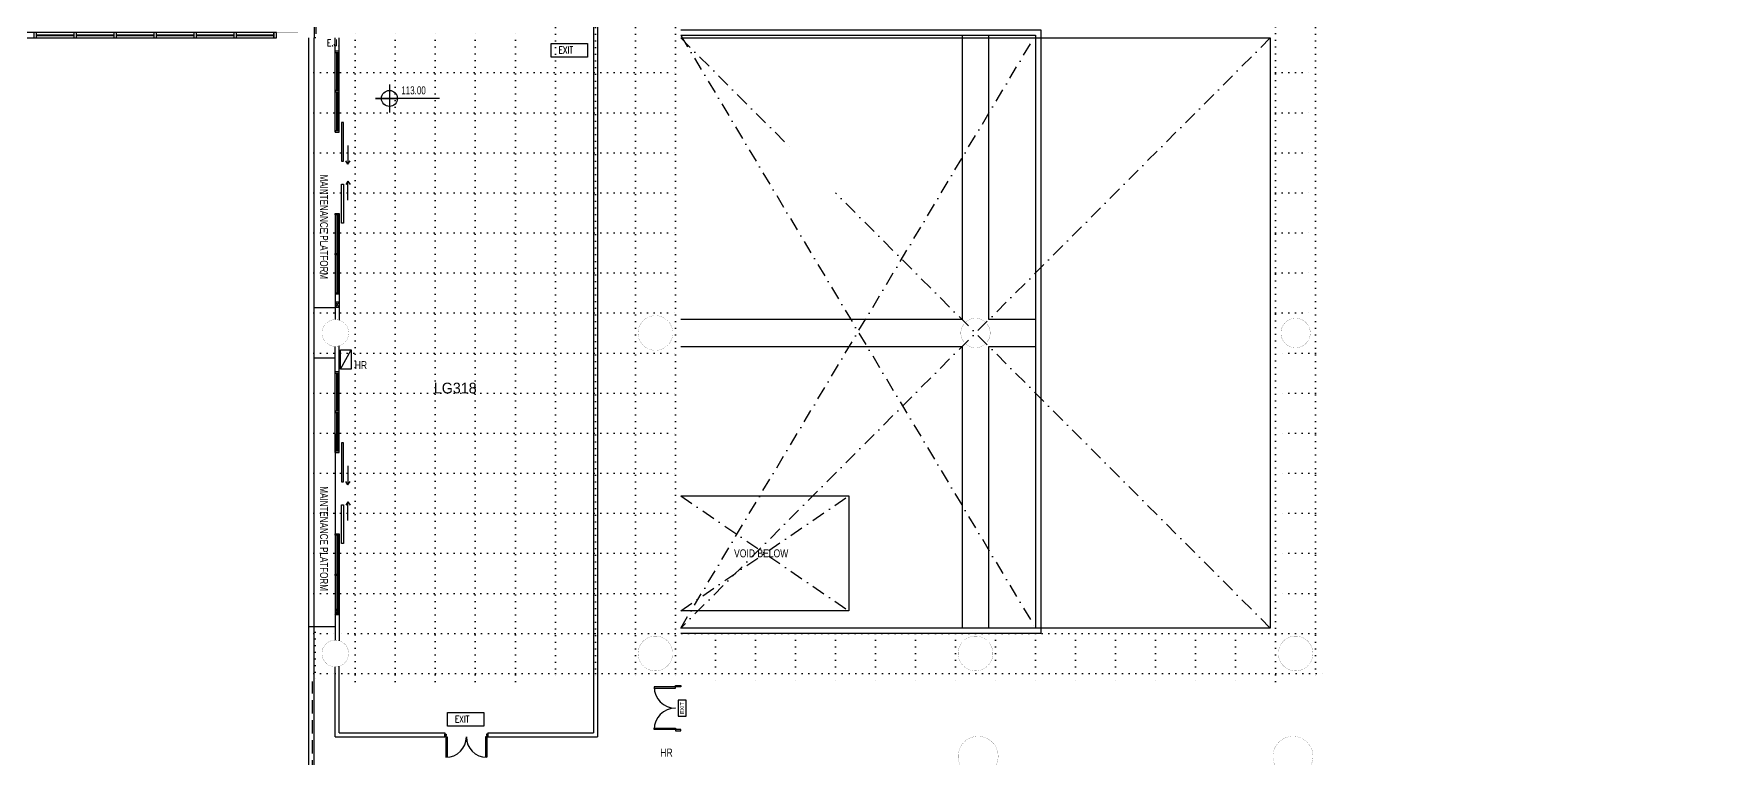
# Model space of a CAD drawing. Extents: x -163002 to 22103, y -103500 to 51643.
# Drawn here: x -41300 to 22103, y -21119 to 6001 of the extents above; entities that cross this region are included whole.
import ezdxf

# ---------------------------------------------------------------- set-up
doc = ezdxf.new("R2010")
doc.units = 0
doc.header["$LTSCALE"] = 1000
doc.header["$MEASUREMENT"] = 0
for name, pattern in [('DOT', [0.25, 0, -0.25]), ('s1113a$0$DASHED', [0.75, 0.5, -0.25]), ('s2113a$0$CENTER', [2, 1.25, -0.25, 0.25, -0.25]), ('s3113a$0$DASHDOT', [1, 0.5, -0.25, 0, -0.25]), ('s3113a$0$DOT', [0.25, 0, -0.25])]:
    doc.linetypes.add(name, pattern=pattern)
doc.layers.get('0').update_dxf_attribs({"linetype": 'CONTINUOUS'})
for name, color, linetype in [('4', 7, 'CONTINUOUS'), ('s1113a$0$19', 7, 'CONTINUOUS'), ('s1113a$0$20', 1, 'CONTINUOUS'), ('s1113a$0$23', 14, 'CONTINUOUS'), ('s2113a$0$20', 7, 'CONTINUOUS'), ('s2113a$0$23', 7, 'CONTINUOUS'), ('s2113a$0$6', 7, 'CONTINUOUS'), ('s2113a$0$7', 7, 'CONTINUOUS'), ('s3113a$0$20', 7, 'CONTINUOUS'), ('s3113a$0$23', 7, 'CONTINUOUS'), ('s3113a$0$4', 7, 'CONTINUOUS'), ('s3113a$0$48', 7, 'CONTINUOUS'), ('s3113a$0$56', 7, 'CONTINUOUS'), ('s3113a$0$6', 7, 'CONTINUOUS'), ('s3113a$0$7', 7, 'CONTINUOUS'), ('s3113a$0$9', 7, 'CONTINUOUS'), ('s3113a$0$N-T-1ST AMENDMENT', 6, 'CONTINUOUS'), ('s3113a$0$N-t-HR', 2, 'CONTINUOUS'), ('s3113a$0$N-Wall', 4, 'CONTINUOUS'), ('s3113a$0$ROOM-NO', 4, 'CONTINUOUS'), ('s3113a$0$T-N-BD-8-2-2011', 2, 'CONTINUOUS'), ('s4113a$0$20', 7, 'CONTINUOUS'), ('s4113a$0$30', 7, 'CONTINUOUS'), ('s4113a$0$56', 7, 'CONTINUOUS'), ('s4113a$0$6', 7, 'CONTINUOUS'), ('s4113a$0$9', 7, 'CONTINUOUS')]:
    doc.layers.add(name, color=color, linetype=linetype)
doc.styles.add('s2113a$0$STANDARD', font='SIMPLEX')
doc.styles.add('s3113a$0$ROMANS', font='romans', dxfattribs={"width": 0.9})
doc.styles.add('s3113a$0$STANDARD', font='txt')
doc.styles.add('s4113a$0$STANDARD', font='txt')

# ---------------------------------------------------------------- blocks, each defined once
blk = doc.blocks.new('s1113a')
at = {"layer": 's1113a$0$19', "color": 2, "linetype": 's1113a$0$DASHED'}
blk.add_lwpolyline([(-30999.9, -18249.9), (-30999.9, -21699.9), (-30849.9, -21699.9), (-30849.9, -18249.9)], dxfattribs=at)
at = {"layer": 's1113a$0$20'}
for p, q in [((-29999.9, -4259.9), (-30799.9, -4259.9)), ((-29999.9, -6139.9), (-30799.9, -6139.9))]:
    blk.add_line(p, q, dxfattribs=at)
at = {"layer": 's1113a$0$23', "color": 14, "linetype": 'Continuous'}
for points in [[(-30999.9, -18249.9), (-30999.9, -21499.9), (-66999.9, -21499.9), (-66999.9, -32299.9), (-73149.9, -32299.9)], [(-30799.9, -18249.9), (-30799.9, -21699.9), (-66799.9, -21699.9), (-66799.9, -32499.9), (-73149.9, -32499.9)]]:
    blk.add_lwpolyline(points, dxfattribs=at)
blk = doc.blocks.new('s2113a')
at = {"layer": 's2113a$0$20', "color": 14, "linetype": 'Continuous', "const_width": 5}
blk.add_lwpolyline([(-31399.9, 6050.1), (-32199.9, 6050.1), (-32199.9, 5850.1), (-29999.9, 5850.1)], dxfattribs=at)
at = {"layer": 's2113a$0$23', "color": 14, "linetype": 'Continuous'}
for p, q in [((-30999.9, 5850.1), (-30999.9, -18249.9)), ((-30799.9, 5850.1), (-30799.9, -18249.9))]:
    blk.add_line(p, q, dxfattribs=at)
at = {"layer": 's2113a$0$23', "color": 14}
blk.add_line((-29999.9, -16199.9), (-30999.9, -16199.9), dxfattribs=at)
at = {"layer": 's2113a$0$23', "color": 14, "linetype": 'Continuous'}
for points in [[(-45699.9, 5850.1), (-32299.9, 5850.1), (-32299.9, 6050.1), (-45699.9, 6050.1)], [(-41199.9, 6050.1), (-41299.9, 6050.1), (-41299.9, 5850.1), (-41199.9, 5850.1)], [(-41200.4, 5945.1), (-39800.8, 5945.1), (-39800.8, 5955.1), (-41200.4, 5955.1)], [(-39699.9, 6050.1), (-39799.9, 6050.1), (-39799.9, 5850.1), (-39699.9, 5850.1)], [(-39700.4, 5945.1), (-38300.8, 5945.1), (-38300.8, 5955.1), (-39700.4, 5955.1)], [(-38199.9, 6050.1), (-38299.9, 6050.1), (-38299.9, 5850.1), (-38199.9, 5850.1)], [(-38200.4, 5945.1), (-36800.8, 5945.1), (-36800.8, 5955.1), (-38200.4, 5955.1)], [(-36699.9, 6050.1), (-36799.9, 6050.1), (-36799.9, 5850.1), (-36699.9, 5850.1)], [(-36700.4, 5945.1), (-35300.8, 5945.1), (-35300.8, 5955.1), (-36700.4, 5955.1)], [(-35199.9, 6050.1), (-35299.9, 6050.1), (-35299.9, 5850.1), (-35199.9, 5850.1)], [(-35200.4, 5945.1), (-33800.8, 5945.1), (-33800.8, 5955.1), (-35200.4, 5955.1)], [(-33699.9, 6050.1), (-33799.9, 6050.1), (-33799.9, 5850.1), (-33699.9, 5850.1)], [(-33700.4, 5945.1), (-32300.8, 5945.1), (-32300.8, 5955.1), (-33700.4, 5955.1)], [(-32199.9, 6050.1), (-32299.9, 6050.1), (-32299.9, 5850.1), (-32199.9, 5850.1)]]:
    blk.add_lwpolyline(points, close=True, dxfattribs=at)
at = {"layer": 's2113a$0$6', "color": 12, "linetype": 'Continuous', "const_width": 5}
for points in [[(-29499.9, -5199.9, 1), (-30499.9, -5199.9, 1)], [(-29499.9, -17199.9, 1), (-30499.9, -17199.9, 1)]]:
    blk.add_lwpolyline(points, format="xyb", close=True, dxfattribs=at)
at = {"layer": 's2113a$0$7', "color": 1, "linetype": 's2113a$0$CENTER'}
blk.add_lwpolyline([(-30772.9, 31750.1), (-30722.9, 31750.1), (-30722.9, 5850.1), (-30772.9, 5850.1)], close=True, dxfattribs=at)
at = {"layer": 's2113a$0$7', "color": 2, "linetype": 's2113a$0$CENTER', "style": 's2113a$0$STANDARD', "width": 0.84}
blk.add_text('E.J.', height=250, dxfattribs=at).set_placement((-30320.2, 5536.5))
blk = doc.blocks.new('s3113a$0$DDR1525')
for p, q in [((37.5, 100), (37.5, 862.5)), ((87.5, 100), (87.5, 862.5)), ((1512.5, 100), (1512.5, 862.5)), ((1562.5, 100), (1562.5, 862.5)), ((0, 100), (0, 0)), ((37.5, 100), (0, 100)), ((0, 0), (50, 0)), ((37.5, 50), (37.5, 100)), ((37.5, 100), (87.5, 100)), ((50, 50), (37.5, 50)), ((50, 0), (50, 50)), ((1562.5, 100), (1512.5, 100)), ((1550, 50), (1562.5, 50)), ((1550, 0), (1550, 50)), ((1562.5, 100), (1600, 100)), ((1562.5, 50), (1562.5, 100)), ((1600, 100), (1600, 0)), ((1600, 0), (1550, 0))]:
    blk.add_line(p, q)
for centre, start, end in [((37.5, 100), 0, 90), ((1562.5, 100), 90, 180)]:
    blk.add_arc(centre, 762.5, start, end)
blk = doc.blocks.new('s3113a')
at = {"color": 1}
for p, q in [((-30000, 2325), (-30000, 5350)), ((-30000, 5300), (-29850, 5300)), ((-29940, 3875), (-29940, 5300)), ((-29910, 3875), (-29910, 5300)), ((-29850, 2325), (-29850, 5350)), ((-29940, 2375), (-29940, 3825)), ((-29910, 2375), (-29910, 3825)), ((-29525, 1823), (-29525, 1116)), ((-29525, 1116), (-29608, 1241)), ((-29525, 1116), (-29442, 1241)), ((-29525, 484), (-29608, 359)), ((-29525, -223), (-29525, 484)), ((-29525, 484), (-29442, 359)), ((-30000, -725), (-30000, -3750)), ((-29940, -775), (-29940, -2225)), ((-29910, -775), (-29910, -2225)), ((-29850, -725), (-29850, -3750)), ((-29940, -2275), (-29940, -3700)), ((-29910, -2275), (-29910, -3700)), ((-30000, -3700), (-29850, -3700)), ((-30000, -9675), (-30000, -6650)), ((-30000, -6700), (-29850, -6700)), ((-29940, -8125), (-29940, -6700)), ((-29910, -8125), (-29910, -6700)), ((-29850, -9675), (-29850, -6650)), ((-29940, -9625), (-29940, -8175)), ((-29910, -9625), (-29910, -8175)), ((-30000, -8975), (-30000, -13425)), ((-29525, -10884), (-29608, -10759)), ((-29525, -10177), (-29525, -10884)), ((-29525, -10884), (-29442, -10759)), ((-29525, -11516), (-29608, -11641)), ((-29525, -12223), (-29525, -11516)), ((-29525, -11516), (-29442, -11641)), ((-30000, -12725), (-30000, -15750)), ((-29940, -12775), (-29940, -14225)), ((-29910, -12775), (-29910, -14225)), ((-29850, -12725), (-29850, -15750)), ((-29940, -14275), (-29940, -15700)), ((-29910, -14275), (-29910, -15700)), ((-30000, -15700), (-29850, -15700))]:
    blk.add_line(p, q, dxfattribs=at)
at = {"color": 2}
for points in [[(-21902, 5131), (-21902, 5645), (-20539, 5645), (-20539, 5131)], [(-29850, 3825), (-29850, 3875), (-30000, 3875), (-30000, 3825)], [(-25795, -19921), (-25795, -19407), (-24431, -19407), (-24431, -19921)]]:
    blk.add_lwpolyline(points, close=True, dxfattribs=at)
at = {"color": 1}
for points in [[(-29695, 1232), (-29695, 2682), (-29770, 2682), (-29770, 1232)], [(-29850, 2325), (-29850, 2375), (-30000, 2375), (-30000, 2325)], [(-29695, 369), (-29695, -1081), (-29770, -1081), (-29770, 369)], [(-29850, -725), (-29850, -775), (-30000, -775), (-30000, -725)], [(-29850, -2225), (-29850, -2275), (-30000, -2275), (-30000, -2225)], [(-29850, -8175), (-29850, -8125), (-30000, -8125), (-30000, -8175)], [(-29695, -10768), (-29695, -9318), (-29770, -9318), (-29770, -10768)], [(-29850, -9675), (-29850, -9625), (-30000, -9625), (-30000, -9675)], [(-29695, -11631), (-29695, -13081), (-29770, -13081), (-29770, -11631)], [(-29850, -12725), (-29850, -12775), (-30000, -12775), (-30000, -12725)], [(-29850, -14225), (-29850, -14275), (-30000, -14275), (-30000, -14225)]]:
    blk.add_lwpolyline(points, close=True, dxfattribs=at)
at = {"layer": 's3113a$0$20', "color": 14, "linetype": 'Continuous', "const_width": 5}
for points in [[(-17250, -18250), (-17250, 7650)], [(-17050, -18250), (-17050, 7450)], [(-21800, 6878), (-21800, 5850), (-30723, 5850)]]:
    blk.add_lwpolyline(points, dxfattribs=at)
at = {"layer": 's3113a$0$23', "color": 14, "linetype": 'Continuous'}
for p, q in [((-31000, 5850), (-31000, -18250)), ((-30800, 5850), (-30800, -18250)), ((-17050, -11300), (-10750, -11300)), ((-10750, -11300), (-10750, -15600)), ((-10750, -15600), (-17050, -15600))]:
    blk.add_line(p, q, dxfattribs=at)
at = {"layer": 's3113a$0$23', "color": 14, "linetype": 's3113a$0$DASHDOT'}
for p, q in [((-17050, -16250), (-3750, 5950)), ((-17050, 5950), (-3750, -16250)), ((5050, 5850), (-17050, -16250)), ((-17050, 5850), (-12957, 1757)), ((5050, -16250), (-11248, 48)), ((-17050, -15600), (-10750, -11300)), ((-17050, -11300), (-10750, -15600))]:
    blk.add_line(p, q, dxfattribs=at)
at = {"layer": 's3113a$0$23', "color": 14, "linetype": 'Continuous'}
for points in [[(-17050, 6150), (-3550, 6150), (-3550, -16450), (-17050, -16450)], [(-17050, 5950), (-3750, 5950), (-3750, -16250), (-17050, -16250)]]:
    blk.add_lwpolyline(points, dxfattribs=at)
at = {"layer": 's3113a$0$23', "color": 14}
blk.add_lwpolyline([(-17050, 5850), (5050, 5850), (5050, -16250), (-17050, -16250)], dxfattribs=at)
at = {"layer": 's3113a$0$4', "linetype": 's3113a$0$DOT'}
for p, q in [((-30800, -16450), (-30000, -16450)), ((-30750, -16400), (-30750, -18250)), ((-30800, -17950), (-30000, -17950))]:
    blk.add_line(p, q, dxfattribs=at)
at = {"layer": 's3113a$0$6', "color": 12, "linetype": 'Continuous', "const_width": 5}
for points in [[(-29500, -5200, 1), (-30500, -5200, 1)], [(-29500, -17200, 1), (-30500, -17200, 1)]]:
    blk.add_lwpolyline(points, format="xyb", close=True, dxfattribs=at)
at = {"layer": 's3113a$0$6', "color": 14, "linetype": 'Continuous', "const_width": 5}
for points in [[(-17350, -5200, 1), (-18650, -5200, 1)], [(-5450, -5200, 1), (-6550, -5200, 1)], [(6550, -5200, 1), (5450, -5200, 1)], [(-17350, -17200, 1), (-18650, -17200, 1)], [(-17350, -17200, 1), (-18650, -17200, 1)], [(-5350, -17200, 1), (-6650, -17200, 1)], [(6650, -17200, 1), (5350, -17200, 1)]]:
    blk.add_lwpolyline(points, format="xyb", close=True, dxfattribs=at)
at = {"layer": 's3113a$0$7', "color": 14, "linetype": 'Continuous'}
for points in [[(-6500, 5950), (-6500, -4700), (-17050, -4700)], [(-3750, -4700), (-5500, -4700), (-5500, 5950)], [(-17050, -5700), (-6500, -5700), (-6500, -16250)], [(-5500, -16250), (-5500, -5700), (-3750, -5700)]]:
    blk.add_lwpolyline(points, dxfattribs=at)
at = {"layer": 's3113a$0$9', "color": 14, "linetype": 'Continuous', "const_width": 5}
for points in [[(7050, -18250), (7050, 15926), (10474, 19350), (11550, 19350), (11550, 31500), (22100, 31500), (22100, 48300)], [(6750, -18250), (6750, 16050), (10150, 19450)]]:
    blk.add_lwpolyline(points, dxfattribs=at)
at = {"layer": 's3113a$0$N-T-1ST AMENDMENT'}
for p, q in [((-20325, 8350), (-20325, -20175)), ((-20175, 8500), (-20175, -20325))]:
    blk.add_line(p, q, dxfattribs=at)
at = {"layer": 's3113a$0$N-t-HR'}
blk.add_line((-29802, -6558), (-29408, -5830), dxfattribs=at)
blk.add_lwpolyline([(-29802, -5830), (-29408, -5830), (-29408, -6558), (-29802, -6558)], close=True, dxfattribs=at)
at = {"layer": 's3113a$0$N-Wall'}
for p, q in [((-30000, 5350), (-30000, 5850)), ((-29850, 5350), (-29850, 5850)), ((-29850, 5350), (-30000, 5350)), ((-30000, -3750), (-30000, -4700)), ((-29850, -3750), (-30000, -3750)), ((-29850, -3750), (-29850, -4723)), ((-29850, -4049), (-30000, -4049)), ((-30000, -4249), (-29850, -4049)), ((-30000, -4049), (-29850, -4249)), ((-29850, -4249), (-30000, -4249)), ((-30000, -6650), (-30000, -5700)), ((-29850, -6650), (-29850, -5677)), ((-29850, -6650), (-30000, -6650)), ((-29850, -15550), (-30000, -15550)), ((-30000, -15750), (-29850, -15550)), ((-30000, -15550), (-29850, -15750)), ((-30000, -15750), (-30000, -16700)), ((-29850, -15750), (-30000, -15750)), ((-29850, -15750), (-30000, -15750)), ((-29850, -15750), (-29850, -16723)), ((-30000, -20325), (-30000, -17700)), ((-29850, -20175), (-29850, -17677)), ((-29850, -20175), (-25887, -20175)), ((-25887, -20175), (-25887, -20325)), ((-24287, -20175), (-24287, -20325)), ((-24287, -20175), (-20325, -20175)), ((-30000, -20325), (-25887, -20325)), ((-24287, -20325), (-20175, -20325))]:
    blk.add_line(p, q, dxfattribs=at)
at = {"layer": 's3113a$0$T-N-BD-8-2-2011'}
for p, q in [((-27968, 4111), (-27968, 3056)), ((-27968, 3884), (-27968, 3284)), ((-28495, 3584), (-27668, 3584)), ((-26087, 3584), (-28495, 3584))]:
    blk.add_line(p, q, dxfattribs=at)
blk.add_circle((-27968, 3584), 300, dxfattribs=at)
at = {"rotation": 180}
blk.add_blockref('s3113a$0$DDR1525', (-24287, -20225), dxfattribs=at)
at = {"color": 3, "style": 's3113a$0$ROMANS', "width": 0.8}
for p in [(-21629, 5270), (-25521, -19782)]:
    blk.add_text('EXIT', height=252.5, dxfattribs=at).set_placement(p)
at = {"layer": 's3113a$0$48', "color": 15, "linetype": 'Continuous', "style": 's3113a$0$STANDARD', "width": 0.8}
blk.add_text('VOID BELOW', height=300, dxfattribs=at).set_placement((-15051, -13600))
at = {"layer": 's3113a$0$56', "color": 1, "linetype": 'Continuous', "style": 's3113a$0$STANDARD', "width": 0.8}
blk.add_text('HR', height=300, dxfattribs=at).set_placement((-17816, -21062))
at = {"layer": 's3113a$0$N-t-HR', "style": 's3113a$0$STANDARD', "width": 0.8}
blk.add_text('HR', height=300, dxfattribs=at).set_placement((-29272, -6554))
at = {"layer": 's3113a$0$ROOM-NO', "style": 's3113a$0$STANDARD'}
blk.add_text('LG318', height=400, dxfattribs=at).set_placement((-26306, -7461))
at = {"layer": 's3113a$0$T-N-BD-8-2-2011', "style": 's3113a$0$STANDARD', "width": 0.75}
blk.add_text('113.00', height=300, dxfattribs=at).set_placement((-27526, 3736))
for p in [(-30572, 731), (-30572, -10945)]:
    blk.add_text('MAINTENANCE PLATFORM', height=300, rotation=270, dxfattribs=at).set_placement(p)
blk = doc.blocks.new('s4113a$0$EXIT')
at = {"layer": 's4113a$0$56', "color": 1, "linetype": 'Continuous'}
blk.add_lwpolyline([(0, 0), (0.6, 0), (0.6, 0.3), (0, 0.3)], close=True, dxfattribs=at)
at = {"layer": 's4113a$0$56', "color": 1, "linetype": 'Continuous', "style": 's4113a$0$STANDARD', "width": 0.8}
blk.add_text('EXIT', height=0.15, dxfattribs=at).set_placement((0.0816, 0.0747))
blk = doc.blocks.new('s4113a')
at = {"layer": 's4113a$0$20', "color": 14, "linetype": 'Continuous', "const_width": 5}
for points in [[(-17050, -18250), (-17050, -18400), (-17250, -18400), (-17250, -18250)], [(-17250, -22047), (-17250, -20100), (-17050, -20100), (-17050, -22151)]]:
    blk.add_lwpolyline(points, dxfattribs=at)
at = {"layer": 's4113a$0$30', "color": 14, "linetype": 'Continuous'}
for points in [[(-17050, -18400), (-17050, -18450), (-18050, -18450), (-18050, -18500), (-17250, -18500), (-17250, -18400), (-17050, -18400)], [(-17050, -20100), (-17050, -20050), (-18050, -20050), (-18050, -20000), (-17250, -20000), (-17250, -20100), (-17050, -20100)]]:
    blk.add_lwpolyline(points, dxfattribs=at)
for centre, start, end in [((-17250, -18450), 180, 270), ((-17250, -20050), 90, 180)]:
    blk.add_arc(centre, 800, start, end, dxfattribs=at)
at = {"layer": 's4113a$0$6', "color": 3, "linetype": 'Continuous', "const_width": 5}
for points in [[(-5151, -21052, 1), (-6651, -21052, 1)], [(6651, -21052, 1), (5151, -21052, 1)]]:
    blk.add_lwpolyline(points, format="xyb", close=True, dxfattribs=at)
at = {"layer": 's4113a$0$9', "color": 12, "linetype": 'Continuous', "const_width": 5}
for points in [[(6750, -33961), (6750, -18250)], [(7050, -18250), (7050, -34302)]]:
    blk.add_lwpolyline(points, dxfattribs=at)
at = {"xscale": 999.9979999999999, "yscale": 999.9979999999999, "zscale": 1000, "rotation": 90}
blk.add_blockref('s4113a$0$EXIT', (-16850, -19550), dxfattribs=at)

msp = doc.modelspace()

# ---------------------------------------------------------------- linework, layer by layer
at = {"layer": '4', "color": 7, "linetype": 'DOT'}
for p, q in [((-21749.9, 38750), (-21749.9, -18249.9)), ((-20249.9, 38750), (-20249.9, -18249.9)), ((-18749.9, 38750), (-18749.9, -18249.9)), ((-17249.9, 38750), (-17249.9, -18249.9)), ((6750, 36250.1), (6750, -18249.9)), ((5250, -18249.9), (5250, 19650.1)), ((-29249.9, -18249.9), (-29249.9, 6050.1)), ((-27749.9, -18249.9), (-27749.9, 6050.1)), ((-26249.9, -18249.9), (-26249.9, 6050.1)), ((-24749.9, -18249.9), (-24749.9, 6050.1)), ((-23249.9, -18249.9), (-23249.9, 6050.1)), ((-30799.9, 4550.1), (-17049.9, 4550.1)), ((5250, 4550.1), (6750, 4550.1)), ((-30799.9, 3050.1), (-17049.9, 3050.1)), ((5250, 3050.1), (6750, 3050.1)), ((-30799.9, 1550.1), (-17049.9, 1550.1)), ((5250, 1550.1), (6750, 1550.1)), ((-30799.9, 50.1), (-17049.9, 50.1)), ((5250, 50.1), (6750, 50.1)), ((-30799.9, -1449.9), (-17049.9, -1449.9)), ((5250, -1449.9), (6750, -1449.9)), ((-30799.9, -2949.9), (-17049.9, -2949.9)), ((5250, -2949.9), (6750, -2949.9)), ((-30799.9, -4449.9), (-17049.9, -4449.9)), ((5250, -4449.9), (6750, -4449.9)), ((-30799.9, -5949.9), (-17049.9, -5949.9)), ((6750, -5949.9), (5250.1, -5949.9)), ((-30799.9, -7449.9), (-17049.9, -7449.9)), ((6750, -7449.9), (5250.1, -7449.9)), ((-30799.9, -8949.9), (-17049.9, -8949.9)), ((6750, -8949.9), (5250.1, -8949.9)), ((-30799.9, -10449.9), (-17049.9, -10449.9)), ((6750, -10449.9), (5250.1, -10449.9)), ((-30799.9, -11949.9), (-17049.9, -11949.9)), ((6750, -11949.9), (5250.1, -11949.9)), ((-30799.9, -13449.9), (-17049.9, -13449.9)), ((6750, -13449.9), (5250.1, -13449.9)), ((-30799.9, -14949.9), (-17049.9, -14949.9)), ((6750, -14949.9), (5250.1, -14949.9)), ((6750, -16449.9), (-29999.9, -16449.9)), ((-15749.9, -16449.9), (-15749.9, -18249.9)), ((-14249.9, -16449.9), (-14249.9, -18249.9)), ((-12749.9, -16449.9), (-12749.9, -18249.9)), ((-11249.9, -16449.9), (-11249.9, -18249.9)), ((-9749.9, -16449.9), (-9749.9, -18249.9)), ((-8249.9, -16449.9), (-8249.9, -18249.9)), ((-6749.9, -16449.9), (-6749.9, -18249.9)), ((-5249.9, -16449.9), (-5249.9, -18249.9)), ((-3749.9, -16449.9), (-3749.9, -18249.9)), ((-2249.9, -16449.9), (-2249.9, -18249.9)), ((-749.9, -16449.9), (-749.9, -18249.9)), ((750, -16449.9), (750, -18249.9)), ((2250, -16449.9), (2250, -18249.9)), ((3750, -16449.9), (3750, -18249.9)), ((-29999.9, -17949.9), (7050.1, -17949.9))]:
    msp.add_line(p, q, dxfattribs=at)

# ---------------------------------------------------------------- block references
for name in ['s2113a', 's3113a', 's1113a', 's4113a']:
    msp.add_blockref(name, (0, 0))

doc.saveas('drawing.dxf')
